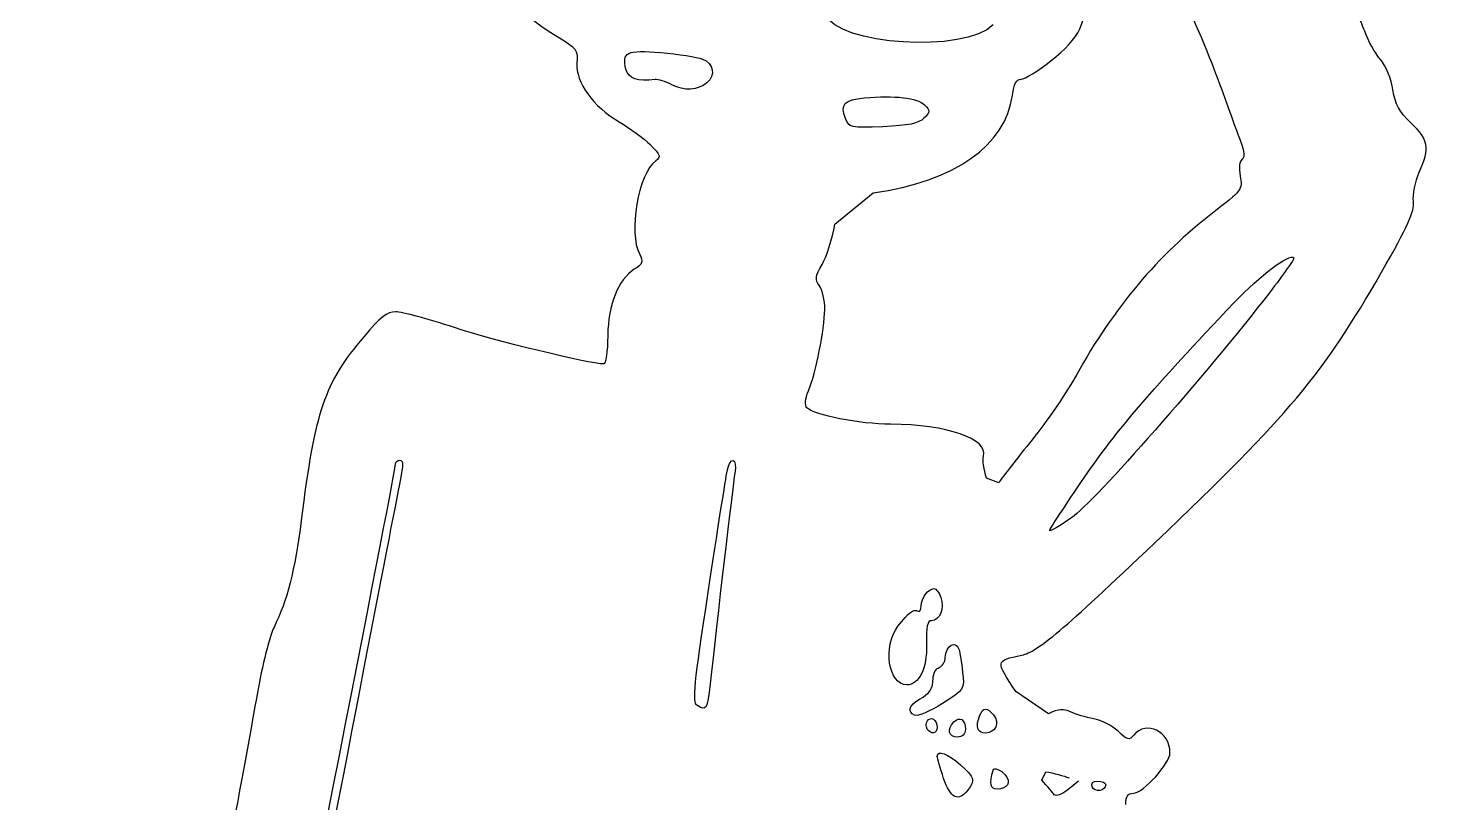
# Model space of a CAD drawing. Header units: millimetres. Extents: x 61 to 288, y 75 to 444.
# Drawn here: x 74 to 141.2, y 335.5 to 372.7 of the extents above; entities that cross this region are included whole.
import ezdxf

# ---------------------------------------------------------------- set-up
doc = ezdxf.new("R2010")
doc.units = ezdxf.units.MM
doc.layers.add('Layer 01', color=12, linetype='Continuous', true_color=0xc80000)

msp = doc.modelspace()

# ---------------------------------------------------------------- linework, layer by layer
at = {"layer": 'Layer 01'}
for p, q in [((112.653, 363.259), (114.494, 364.753)), ((120.516, 350.851), (119.934, 351.079)), ((122.896, 339.771), (121.343, 340.838)), ((122.58, 336.591), (122.776, 336.995)), ((124.346, 336.533), (123.829, 336.127))]:
    msp.add_line(p, q, dxfattribs=at)
for points in [[(95.624, 376.903), (96.02, 375.058), (97.233, 373.532), (99.288, 372.294)], [(138.065, 372.51), (137.911, 372.946), (137.183, 374.583), (136.446, 376.147)], [(123.02, 371.095), (124.423, 372.197), (124.775, 372.952), (124.602, 374.489)], [(129.002, 374.928), (129.67, 373.552), (130.579, 371.431), (131.023, 370.214)], [(120.253, 372.819), (118.896, 371.441), (112.76, 371.831), (112.203, 373.331)], [(138.816, 371.157), (138.557, 371.466), (138.219, 372.074), (138.065, 372.51)], [(99.288, 372.294), (100.283, 371.695), (100.343, 371.616), (100.289, 370.977)], [(102.641, 370.684), (102.434, 371.51), (102.669, 371.623), (104.317, 371.485)], [(104.317, 371.485), (105.148, 371.416), (106.045, 371.277), (106.31, 371.176)], [(106.31, 371.176), (106.843, 370.973), (106.952, 370.393), (106.523, 370.037)], [(139.423, 369.698), (139.345, 370.213), (139.086, 370.836), (138.816, 371.157)], [(100.289, 370.977), (100.213, 370.077), (101.071, 368.884), (102.311, 368.165)], [(104.046, 370.198), (103.185, 370.088), (102.753, 370.237), (102.641, 370.684)], [(121.586, 370.214), (121.757, 370.214), (122.402, 370.61), (123.02, 371.095)], [(104.841, 369.939), (104.533, 370.098), (104.175, 370.215), (104.046, 370.198)], [(106.523, 370.037), (106.08, 369.67), (105.435, 369.632), (104.841, 369.939)], [(121.171, 369.444), (121.243, 369.982), (121.368, 370.214), (121.586, 370.214)], [(131.023, 370.214), (131.467, 368.997), (131.954, 367.659), (132.106, 367.242)], [(113.169, 368.318), (112.909, 369.016), (113.099, 369.225), (114.073, 369.313)], [(114.073, 369.313), (115.518, 369.443), (116.623, 369.317), (116.955, 368.984)], [(114.494, 364.753), (118.428, 365.321), (120.846, 367.02), (121.171, 369.444)], [(140.3, 368.094), (139.723, 368.642), (139.527, 369.001), (139.423, 369.698)], [(116.955, 368.984), (117.241, 368.699), (117.238, 368.647), (116.929, 368.338)], [(102.311, 368.165), (102.818, 367.871), (103.488, 367.378), (103.8, 367.071)], [(114.964, 367.933), (113.403, 367.868), (113.33, 367.884), (113.169, 368.318)], [(116.929, 368.338), (116.675, 368.083), (116.193, 367.984), (114.964, 367.933)], [(140.685, 365.754), (141.196, 366.946), (141.138, 367.296), (140.3, 368.094)], [(132.106, 367.242), (132.297, 366.717), (132.319, 366.444), (132.177, 366.356)], [(103.8, 367.071), (104.292, 366.585), (104.328, 366.483), (104.07, 366.294)], [(104.07, 366.294), (103.232, 365.68), (102.743, 362.842), (103.297, 361.807)], [(132.177, 366.356), (132.054, 366.28), (132.021, 365.963), (132.096, 365.565)], [(140.406, 364.343), (140.362, 364.659), (140.488, 365.294), (140.685, 365.754)], [(132.096, 365.565), (132.217, 364.919), (132.18, 364.871), (130.76, 363.783)], [(130.76, 363.783), (128.203, 361.824), (125.981, 359.182), (124.254, 356.046)], [(138.871, 360.949), (140.14, 363.163), (140.469, 363.891), (140.406, 364.343)], [(112.051, 361.33), (112.268, 361.698), (112.539, 362.566), (112.653, 363.259)], [(103.297, 361.807), (103.482, 361.461), (103.444, 361.356), (103.039, 361.091)], [(131.807, 359.496), (133.061, 360.815), (134.448, 361.856), (134.667, 361.643)], [(103.039, 361.091), (102.248, 360.572), (101.791, 359.427), (101.768, 357.905)], [(111.918, 360.301), (111.691, 360.611), (111.709, 360.751), (112.051, 361.33)], [(134.667, 361.643), (134.705, 361.606), (134.179, 360.852), (133.497, 359.969)], [(128.017, 347.989), (134.482, 354.153), (136.049, 356.024), (138.871, 360.949)], [(112.173, 359.161), (112.177, 359.59), (112.062, 360.103), (111.918, 360.301)], [(133.497, 359.969), (130.526, 356.119), (125.058, 349.895), (124.02, 349.18)], [(91.602, 359.053), (91.192, 359.053), (90.849, 358.787), (90.065, 357.86)], [(94.41, 358.296), (93.155, 358.713), (91.892, 359.053), (91.602, 359.053)], [(111.391, 355.256), (111.743, 356.117), (112.165, 358.221), (112.173, 359.161)], [(124.631, 351.12), (126.165, 353.362), (127.886, 355.37), (131.807, 359.496)], [(90.065, 357.86), (88.171, 355.619), (87.725, 354.311), (87.065, 349.045)], [(101.579, 356.552), (100.899, 356.552), (96.273, 357.677), (94.41, 358.296)], [(101.768, 357.905), (101.756, 357.161), (101.672, 356.552), (101.579, 356.552)], [(124.254, 356.046), (123.78, 355.185), (122.819, 353.778), (122.119, 352.917)], [(111.321, 354.448), (111.202, 354.567), (111.227, 354.856), (111.391, 355.256)], [(115.347, 353.663), (113.828, 353.666), (111.686, 354.083), (111.321, 354.448)], [(119.781, 352.129), (120.043, 352.952), (118.004, 353.657), (115.347, 353.663)], [(122.119, 352.917), (121.419, 352.057), (120.697, 351.127), (120.516, 350.851)], [(73.966, 262.526), (74.377, 264.012), (91.591, 351.152), (91.591, 351.749)], [(91.591, 351.749), (91.591, 351.851), (91.685, 351.934), (91.799, 351.934)], [(91.799, 351.934), (91.924, 351.934), (91.962, 351.724), (91.895, 351.405)], [(107.489, 351.405), (107.636, 352.156), (107.986, 352.065), (107.86, 351.308)], [(119.934, 351.079), (119.794, 351.482), (119.726, 351.954), (119.781, 352.129)], [(91.895, 351.405), (91.834, 351.114), (89.623, 339.662), (86.983, 325.957)], [(106.582, 345.611), (107.023, 348.507), (107.432, 351.114), (107.489, 351.405)], [(107.86, 351.308), (107.765, 350.738), (106.99, 344.109), (106.679, 341.206)], [(122.956, 348.559), (122.956, 348.621), (123.71, 349.773), (124.631, 351.12)], [(87.065, 349.045), (86.766, 346.659), (86.385, 345.159), (85.777, 343.965)], [(124.02, 349.18), (123.435, 348.777), (122.956, 348.498), (122.956, 348.559)], [(121.625, 342.583), (122.376, 342.743), (123.594, 343.773), (128.017, 347.989)], [(106.045, 340.178), (105.822, 340.319), (105.911, 341.214), (106.582, 345.611)], [(116.798, 344.957), (116.798, 345.327), (117.139, 345.776), (117.42, 345.776)], [(117.42, 345.776), (117.508, 345.776), (117.654, 345.582), (117.744, 345.343)], [(116.645, 344.694), (116.729, 344.642), (116.798, 344.76), (116.798, 344.957)], [(117.744, 345.343), (117.932, 344.846), (117.683, 344.237), (117.291, 344.237)], [(115.685, 343.971), (116.197, 344.638), (116.44, 344.821), (116.645, 344.694)], [(117.291, 344.237), (117.095, 344.237), (117.034, 343.947), (117.054, 343.099)], [(85.777, 343.965), (85.566, 343.551), (85.193, 342.079), (84.948, 340.694)], [(116.109, 341.158), (115.22, 341.158), (114.942, 343.003), (115.685, 343.971)], [(117.054, 343.099), (117.08, 341.939), (116.7, 341.158), (116.109, 341.158)], [(117.953, 342.467), (117.953, 343.051), (118.463, 343.339), (118.616, 342.842)], [(117.664, 341.998), (117.823, 342.059), (117.953, 342.27), (117.953, 342.467)], [(118.616, 342.842), (118.657, 342.71), (118.734, 342.228), (118.786, 341.771)], [(121.343, 340.838), (120.346, 342.32), (120.344, 342.312), (121.625, 342.583)], [(117.372, 341.475), (117.374, 341.701), (117.505, 341.937), (117.664, 341.998)], [(118.786, 341.771), (118.881, 340.942), (118.879, 340.938), (117.826, 340.264)], [(106.679, 341.206), (106.546, 339.968), (106.499, 339.891), (106.045, 340.178)], [(116.713, 340.471), (117.215, 340.748), (117.369, 340.983), (117.372, 341.475)], [(84.948, 340.694), (84.702, 339.309), (84.277, 336.973), (84.003, 335.503)], [(116.479, 339.7), (116.115, 339.84), (116.225, 340.201), (116.713, 340.471)], [(117.826, 340.264), (117.242, 339.891), (116.639, 339.639), (116.479, 339.7)], [(117.087, 339.042), (116.93, 339.296), (117.16, 339.656), (117.389, 339.515)], [(117.389, 339.515), (117.487, 339.454), (117.568, 339.279), (117.568, 339.127)], [(118.368, 339.38), (118.657, 339.669), (118.915, 339.504), (118.915, 339.03)], [(119.883, 338.849), (119.488, 338.849), (119.394, 339.141), (119.609, 339.699)], [(119.609, 339.699), (119.755, 340.08), (119.954, 340.086), (120.26, 339.718)], [(120.26, 339.718), (120.578, 339.334), (120.367, 338.849), (119.883, 338.849)], [(123.963, 339.861), (123.626, 340.024), (123.383, 340.004), (122.896, 339.771)], [(125.065, 339.535), (124.699, 339.598), (124.202, 339.745), (123.963, 339.861)], [(126.238, 338.935), (125.96, 339.201), (125.432, 339.472), (125.065, 339.535)], [(117.568, 339.127), (117.568, 338.809), (117.264, 338.755), (117.087, 339.042)], [(118.53, 338.657), (118.105, 338.657), (118.021, 339.033), (118.368, 339.38)], [(118.915, 339.03), (118.915, 338.785), (118.783, 338.657), (118.53, 338.657)], [(126.99, 338.746), (126.773, 338.484), (126.686, 338.505), (126.238, 338.935)], [(128.728, 337.9), (128.728, 338.925), (127.596, 339.476), (126.99, 338.746)], [(117.568, 337.729), (117.568, 338.056), (118.081, 337.868), (118.679, 337.321)], [(117.875, 336.671), (117.706, 337.166), (117.568, 337.642), (117.568, 337.729)], [(126.974, 335.963), (127.442, 335.963), (128.728, 337.384), (128.728, 337.9)], [(118.679, 337.321), (119.37, 336.691), (119.399, 336.591), (119.032, 336.107)], [(120.444, 336.155), (120.109, 336.155), (120.053, 336.416), (120.247, 337.069)], [(120.247, 337.069), (120.291, 337.215), (120.631, 337.08), (120.832, 336.837)], [(120.832, 336.837), (121.123, 336.487), (120.934, 336.155), (120.444, 336.155)], [(122.776, 336.995), (123.139, 336.925), (123.641, 336.793), (123.891, 336.701)], [(119.032, 336.107), (118.589, 335.524), (118.201, 335.713), (117.875, 336.671)], [(123.179, 335.89), (123.106, 335.983), (122.836, 336.298), (122.58, 336.591)], [(124.998, 336.264), (124.928, 336.446), (125.02, 336.54), (125.271, 336.54)], [(125.649, 336.368), (125.649, 336.065), (125.108, 335.978), (124.998, 336.264)], [(125.271, 336.54), (125.479, 336.54), (125.649, 336.463), (125.649, 336.368)], [(84.003, 335.503), (83.729, 334.033), (83.286, 331.262), (83.019, 329.346)], [(123.829, 336.127), (123.545, 335.904), (123.253, 335.797), (123.179, 335.89)], [(126.612, 335.416), (126.612, 335.824), (126.704, 335.963), (126.974, 335.963)]]:
    msp.add_open_spline(points, degree=3, dxfattribs=at)

doc.saveas('drawing.dxf')
